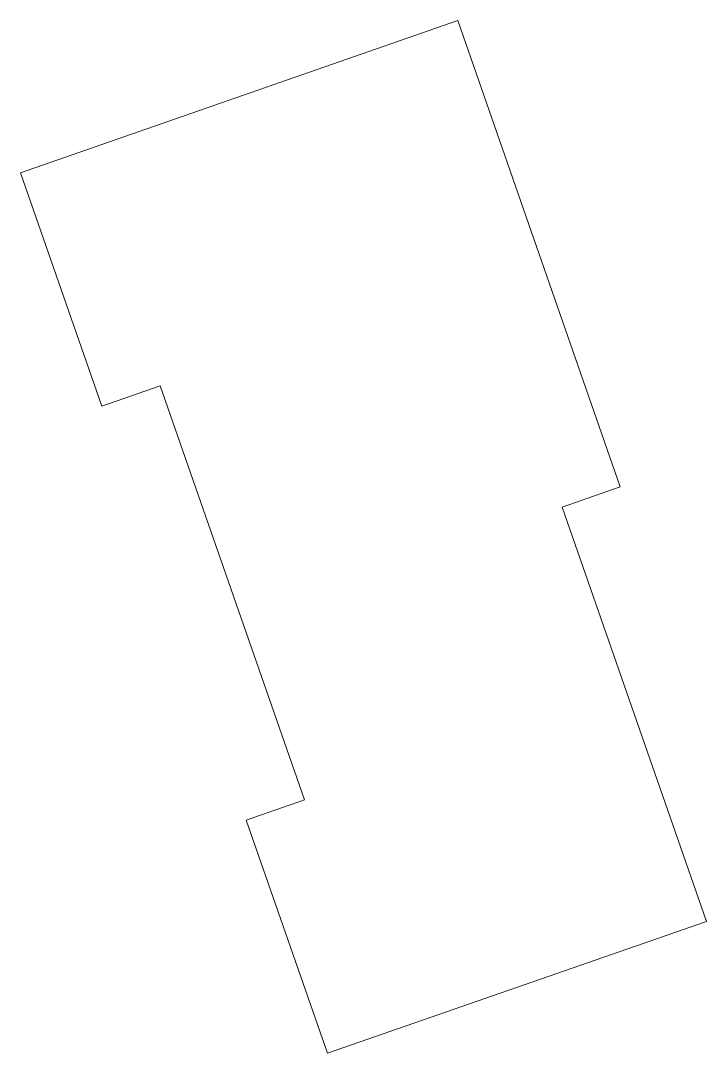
# Model space of a CAD drawing. Header units: inches. Extents: x -5.23 to -3.84, y 13.24 to 15.33.
import ezdxf

# ---------------------------------------------------------------- set-up
doc = ezdxf.new("R2010")
doc.units = ezdxf.units.IN
doc.header["$MEASUREMENT"] = 0

msp = doc.modelspace()

# ---------------------------------------------------------------- linework, layer by layer
at = {"color": 7, "linetype": 'Continuous', "lineweight": 15}
for p, q in [((-4.3478, 15.3281), (-5.2331, 15.0196)), ((-4.0188, 14.3838), (-4.3478, 15.3281)), ((-5.2331, 15.0196), (-5.0686, 14.5475)), ((-5.0686, 14.5475), (-4.9505, 14.5886)), ((-4.6583, 13.75), (-4.9505, 14.5886)), ((-4.0188, 14.3838), (-4.1368, 14.3426)), ((-4.1368, 14.3426), (-3.8446, 13.504)), ((-4.6583, 13.75), (-4.7764, 13.7088)), ((-4.7764, 13.7088), (-4.6119, 13.2367)), ((-3.8446, 13.504), (-4.6119, 13.2367))]:
    msp.add_line(p, q, dxfattribs=at)

doc.saveas('drawing.dxf')
